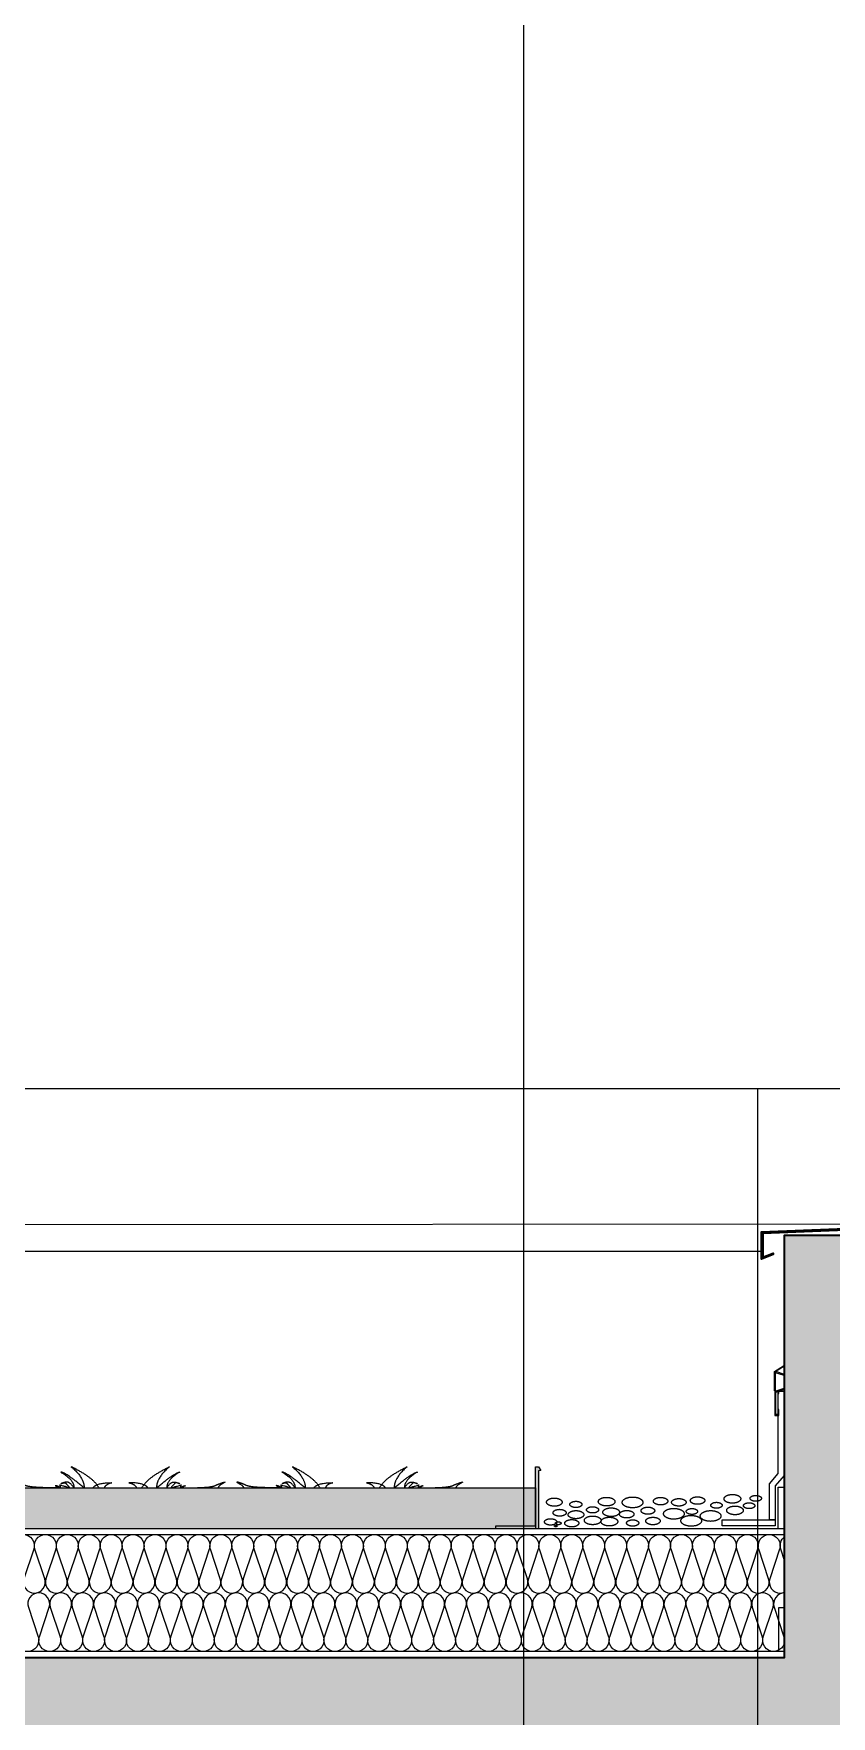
# Model space of a CAD drawing. Header units: metres. Extents: x 1838950 to 1842843, y 5171318 to 5174224.
# Drawn here: x 1841237.666 to 1841239.03, y 5171402.421 to 5171405.298 of the extents above; entities that cross this region are included whole.
import ezdxf

# ---------------------------------------------------------------- set-up
doc = ezdxf.new("R2010")
doc.units = ezdxf.units.M
doc.header["$LTSCALE"] = 0.0254
doc.layers.add('00 CHAZAL CONSTRUCTION', color=1, linetype='Continuous', lineweight=5, true_color=0xff0000)
doc.layers.add('00 CHAZAL Coupe A.5', color=7, linetype='Continuous', lineweight=18)

# ---------------------------------------------------------------- blocks, each defined once
blk = doc.blocks.new('Groupe-1742-1')
at = {"layer": '00 CHAZAL Coupe A.5', "color": 7, "linetype": 'Continuous', "lineweight": 5}
for points in [[(1841238.2574, 5171402.8119), (1841238.2666, 5171402.8296), (1841238.3045, 5171402.8479)], [(1841238.3045, 5171402.8479), (1841238.2825, 5171402.8295), (1841238.2825, 5171402.8119)], [(1841238.2825, 5171402.8119), (1841238.3129, 5171402.8374), (1841238.3223, 5171402.839)], [(1841238.3223, 5171402.839), (1841238.2999, 5171402.8261), (1841238.2999, 5171402.8119)], [(1841238.2678, 5171402.8119), (1841238.262, 5171402.8208), (1841238.235, 5171402.8208)], [(1841238.235, 5171402.8208), (1841238.2472, 5171402.8174), (1841238.248, 5171402.8119)], [(1841238.2999, 5171402.8119), (1841238.3069, 5171402.8219), (1841238.3162, 5171402.8219), (1841238.3222, 5171402.819)], [(1841238.3233, 5171402.8119), (1841238.3276, 5171402.8155), (1841238.332, 5171402.8156)], [(1841238.332, 5171402.8156), (1841238.3276, 5171402.8138), (1841238.3277, 5171402.8119)], [(1841238.3277, 5171402.8119), (1841238.3706, 5171402.8119), (1841238.3821, 5171402.8155)], [(1841238.3821, 5171402.8155), (1841238.3911, 5171402.8198), (1841238.3992, 5171402.8219)], [(1841238.4001, 5171402.8217), (1841238.3879, 5171402.8158), (1841238.3879, 5171402.8119)]]:
    blk.add_open_spline(points, degree=2, dxfattribs=at)
for points in [[(1841238.3222, 5171402.819), (1841238.3158, 5171402.8214), (1841238.313, 5171402.819), (1841238.3069, 5171402.8119)], [(1841238.3069, 5171402.8119), (1841238.3263, 5171402.8173), (1841238.3233, 5171402.8165), (1841238.3233, 5171402.8119)]]:
    blk.add_open_spline(points, degree=2, knots=[0, 0, 0, 0.5, 1, 1, 1], dxfattribs=at)
blk = doc.blocks.new('Groupe-1743-1')
at = {"layer": '00 CHAZAL Coupe A.5', "color": 7, "linetype": 'Continuous', "lineweight": 5}
for points in [[(1841238.1305, 5171402.8119), (1841238.1001, 5171402.8374), (1841238.0907, 5171402.839)], [(1841238.0907, 5171402.839), (1841238.1131, 5171402.8261), (1841238.1131, 5171402.8119)], [(1841238.1556, 5171402.8119), (1841238.1464, 5171402.8296), (1841238.1085, 5171402.848)], [(1841238.1085, 5171402.848), (1841238.1305, 5171402.8295), (1841238.1305, 5171402.8119)], [(1841238.0129, 5171402.8217), (1841238.025, 5171402.8159), (1841238.025, 5171402.812)], [(1841238.0309, 5171402.8155), (1841238.0219, 5171402.8199), (1841238.0137, 5171402.8219)], [(1841238.0852, 5171402.8119), (1841238.0424, 5171402.812), (1841238.0309, 5171402.8155)], [(1841238.0897, 5171402.8119), (1841238.0854, 5171402.8155), (1841238.081, 5171402.8157)], [(1841238.081, 5171402.8157), (1841238.0853, 5171402.8138), (1841238.0852, 5171402.8119)], [(1841238.1452, 5171402.8119), (1841238.151, 5171402.8208), (1841238.1779, 5171402.8208)], [(1841238.1779, 5171402.8208), (1841238.1658, 5171402.8174), (1841238.165, 5171402.8119)]]:
    blk.add_open_spline(points, degree=2, dxfattribs=at)
for points in [[(1841238.1061, 5171402.8119), (1841238.0866, 5171402.8174), (1841238.0897, 5171402.8165), (1841238.0897, 5171402.8119)], [(1841238.1131, 5171402.8119), (1841238.1061, 5171402.8219), (1841238.0967, 5171402.8219), (1841238.0908, 5171402.819)], [(1841238.0908, 5171402.819), (1841238.0971, 5171402.8215), (1841238.1, 5171402.819), (1841238.1061, 5171402.8119)]]:
    blk.add_open_spline(points, degree=2, knots=[0, 0, 0, 0.5, 1, 1, 1], dxfattribs=at)
blk = doc.blocks.new('Groupe-1744-1')
at = {"layer": '00 CHAZAL Coupe A.5', "color": 7, "linetype": 'Continuous', "lineweight": 5}
for points in [[(1841237.8511, 5171402.8119), (1841237.8603, 5171402.8296), (1841237.8982, 5171402.8479)], [(1841237.8982, 5171402.8479), (1841237.8762, 5171402.8295), (1841237.8762, 5171402.8119)], [(1841237.8762, 5171402.8119), (1841237.9066, 5171402.8374), (1841237.916, 5171402.839)], [(1841237.916, 5171402.839), (1841237.8936, 5171402.8261), (1841237.8936, 5171402.8119)], [(1841237.8615, 5171402.8119), (1841237.8557, 5171402.8208), (1841237.8287, 5171402.8208)], [(1841237.8287, 5171402.8208), (1841237.8409, 5171402.8174), (1841237.8417, 5171402.8119)], [(1841237.917, 5171402.8119), (1841237.9213, 5171402.8155), (1841237.9257, 5171402.8156)], [(1841237.9257, 5171402.8156), (1841237.9213, 5171402.8138), (1841237.9214, 5171402.8119)], [(1841237.9214, 5171402.8119), (1841237.9643, 5171402.8119), (1841237.9758, 5171402.8155)], [(1841237.9758, 5171402.8155), (1841237.9848, 5171402.8198), (1841237.9929, 5171402.8219)], [(1841237.9938, 5171402.8217), (1841237.9816, 5171402.8158), (1841237.9816, 5171402.8119)]]:
    blk.add_open_spline(points, degree=2, dxfattribs=at)
for points in [[(1841237.8936, 5171402.8119), (1841237.9006, 5171402.8219), (1841237.9099, 5171402.8219), (1841237.9159, 5171402.819)], [(1841237.9159, 5171402.819), (1841237.9095, 5171402.8214), (1841237.9067, 5171402.819), (1841237.9006, 5171402.8119)], [(1841237.9006, 5171402.8119), (1841237.92, 5171402.8173), (1841237.917, 5171402.8165), (1841237.917, 5171402.8119)]]:
    blk.add_open_spline(points, degree=2, knots=[0, 0, 0, 0.5, 1, 1, 1], dxfattribs=at)
blk = doc.blocks.new('Groupe-1745-1')
at = {"layer": '00 CHAZAL Coupe A.5', "color": 7, "linetype": 'Continuous', "lineweight": 5}
for points in [[(1841237.7525, 5171402.8119), (1841237.7221, 5171402.8374), (1841237.7127, 5171402.8389)], [(1841237.7127, 5171402.8389), (1841237.7351, 5171402.826), (1841237.7351, 5171402.8119)], [(1841237.7777, 5171402.8119), (1841237.7685, 5171402.8295), (1841237.7305, 5171402.8479)], [(1841237.7305, 5171402.8479), (1841237.7525, 5171402.8295), (1841237.7525, 5171402.8119)], [(1841237.635, 5171402.8217), (1841237.6471, 5171402.8158), (1841237.6471, 5171402.8119)], [(1841237.6529, 5171402.8154), (1841237.644, 5171402.8198), (1841237.6358, 5171402.8219)], [(1841237.7073, 5171402.8119), (1841237.6645, 5171402.8119), (1841237.6529, 5171402.8154)], [(1841237.7117, 5171402.8119), (1841237.7074, 5171402.8155), (1841237.703, 5171402.8156)], [(1841237.703, 5171402.8156), (1841237.7074, 5171402.8138), (1841237.7073, 5171402.8119)], [(1841237.7673, 5171402.8119), (1841237.7731, 5171402.8207), (1841237.8, 5171402.8207)], [(1841237.8, 5171402.8207), (1841237.7879, 5171402.8173), (1841237.787, 5171402.8119)]]:
    blk.add_open_spline(points, degree=2, dxfattribs=at)
for points in [[(1841237.7281, 5171402.8119), (1841237.7087, 5171402.8173), (1841237.7117, 5171402.8165), (1841237.7117, 5171402.8119)], [(1841237.7351, 5171402.8119), (1841237.7281, 5171402.8218), (1841237.7188, 5171402.8218), (1841237.7128, 5171402.819)], [(1841237.7128, 5171402.819), (1841237.7192, 5171402.8214), (1841237.722, 5171402.819), (1841237.7281, 5171402.8119)]]:
    blk.add_open_spline(points, degree=2, knots=[0, 0, 0, 0.5, 1, 1, 1], dxfattribs=at)
blk = doc.blocks.new('Groupe-1746-1')
at = {"layer": '00 CHAZAL Coupe A.5', "color": 7, "linetype": 'Continuous', "lineweight": 5}
for points in [[(1841237.4403, 5171402.8119), (1841237.4495, 5171402.8296), (1841237.4874, 5171402.8479)], [(1841237.4874, 5171402.8479), (1841237.4654, 5171402.8295), (1841237.4654, 5171402.8119)], [(1841237.4654, 5171402.8119), (1841237.4958, 5171402.8374), (1841237.5052, 5171402.839)], [(1841237.5052, 5171402.839), (1841237.4828, 5171402.8261), (1841237.4828, 5171402.8119)], [(1841237.4507, 5171402.8119), (1841237.4449, 5171402.8208), (1841237.418, 5171402.8208)], [(1841237.418, 5171402.8208), (1841237.4301, 5171402.8174), (1841237.4309, 5171402.8119)], [(1841237.5062, 5171402.8119), (1841237.5105, 5171402.8155), (1841237.5149, 5171402.8156)], [(1841237.5149, 5171402.8156), (1841237.5106, 5171402.8138), (1841237.5107, 5171402.8119)], [(1841237.5107, 5171402.8119), (1841237.5535, 5171402.8119), (1841237.565, 5171402.8155)], [(1841237.565, 5171402.8155), (1841237.574, 5171402.8198), (1841237.5822, 5171402.8219)], [(1841237.583, 5171402.8217), (1841237.5708, 5171402.8158), (1841237.5708, 5171402.8119)]]:
    blk.add_open_spline(points, degree=2, dxfattribs=at)
for points in [[(1841237.4828, 5171402.8119), (1841237.4898, 5171402.8219), (1841237.4992, 5171402.8219), (1841237.5051, 5171402.819)], [(1841237.5051, 5171402.819), (1841237.4988, 5171402.8214), (1841237.4959, 5171402.819), (1841237.4898, 5171402.8119)], [(1841237.4898, 5171402.8119), (1841237.5092, 5171402.8173), (1841237.5062, 5171402.8165), (1841237.5062, 5171402.8119)]]:
    blk.add_open_spline(points, degree=2, knots=[0, 0, 0, 0.5, 1, 1, 1], dxfattribs=at)
blk = doc.blocks.new('Groupe-1747-1')
at = {"layer": '00 CHAZAL Coupe A.5', "color": 7, "linetype": 'Continuous', "lineweight": 5}
for points in [[(1841237.3134, 5171402.8119), (1841237.283, 5171402.8374), (1841237.2736, 5171402.839)], [(1841237.2736, 5171402.839), (1841237.296, 5171402.8261), (1841237.296, 5171402.8119)], [(1841237.3385, 5171402.8119), (1841237.3293, 5171402.8296), (1841237.2914, 5171402.848)], [(1841237.2914, 5171402.848), (1841237.3134, 5171402.8295), (1841237.3134, 5171402.8119)], [(1841237.1958, 5171402.8217), (1841237.2079, 5171402.8159), (1841237.2079, 5171402.812)], [(1841237.2138, 5171402.8155), (1841237.2048, 5171402.8199), (1841237.1966, 5171402.8219)], [(1841237.2681, 5171402.8119), (1841237.2253, 5171402.812), (1841237.2138, 5171402.8155)], [(1841237.2726, 5171402.8119), (1841237.2683, 5171402.8155), (1841237.2639, 5171402.8157)], [(1841237.2639, 5171402.8157), (1841237.2682, 5171402.8138), (1841237.2681, 5171402.8119)], [(1841237.289, 5171402.8119), (1841237.2695, 5171402.8174), (1841237.2726, 5171402.8165), (1841237.2726, 5171402.8119)], [(1841237.296, 5171402.8119), (1841237.289, 5171402.8219), (1841237.2796, 5171402.8219), (1841237.2737, 5171402.819)], [(1841237.3281, 5171402.8119), (1841237.3339, 5171402.8208), (1841237.3608, 5171402.8208)], [(1841237.3608, 5171402.8208), (1841237.3487, 5171402.8174), (1841237.3479, 5171402.8119)]]:
    blk.add_open_spline(points, degree=2, dxfattribs=at)
blk.add_open_spline([(1841237.2737, 5171402.819), (1841237.28, 5171402.8215), (1841237.2829, 5171402.819), (1841237.289, 5171402.8119)], degree=2, knots=[0, 0, 0, 0.5, 1, 1, 1], dxfattribs=at)
blk = doc.blocks.new('Groupe-1748-1')
at = {"layer": '00 CHAZAL Coupe A.5', "color": 7, "linetype": 'Continuous', "lineweight": 5}
for points in [[(1841237.034, 5171402.8119), (1841237.0432, 5171402.8296), (1841237.0812, 5171402.8479)], [(1841237.0812, 5171402.8479), (1841237.0591, 5171402.8295), (1841237.0591, 5171402.8119)], [(1841237.0591, 5171402.8119), (1841237.0895, 5171402.8374), (1841237.0989, 5171402.839)], [(1841237.0989, 5171402.839), (1841237.0765, 5171402.8261), (1841237.0765, 5171402.8119)], [(1841237.0444, 5171402.8119), (1841237.0386, 5171402.8208), (1841237.0117, 5171402.8208)], [(1841237.0117, 5171402.8208), (1841237.0238, 5171402.8174), (1841237.0246, 5171402.8119)], [(1841237.0835, 5171402.8119), (1841237.103, 5171402.8173), (1841237.0999, 5171402.8165), (1841237.0999, 5171402.8119)], [(1841237.0999, 5171402.8119), (1841237.1042, 5171402.8155), (1841237.1086, 5171402.8156)], [(1841237.1086, 5171402.8156), (1841237.1043, 5171402.8138), (1841237.1044, 5171402.8119)], [(1841237.1044, 5171402.8119), (1841237.1472, 5171402.8119), (1841237.1587, 5171402.8155)], [(1841237.1587, 5171402.8155), (1841237.1677, 5171402.8198), (1841237.1759, 5171402.8219)], [(1841237.1767, 5171402.8217), (1841237.1646, 5171402.8158), (1841237.1646, 5171402.8119)]]:
    blk.add_open_spline(points, degree=2, dxfattribs=at)
for points in [[(1841237.0765, 5171402.8119), (1841237.0835, 5171402.8219), (1841237.0929, 5171402.8219), (1841237.0988, 5171402.819)], [(1841237.0988, 5171402.819), (1841237.0925, 5171402.8214), (1841237.0896, 5171402.819), (1841237.0835, 5171402.8119)]]:
    blk.add_open_spline(points, degree=2, knots=[0, 0, 0, 0.5, 1, 1, 1], dxfattribs=at)
blk = doc.blocks.new('Groupe-1749-1')
at = {"layer": '00 CHAZAL Coupe A.5', "color": 7}
for name in ['Groupe-1748-1', 'Groupe-1747-1', 'Groupe-1746-1', 'Groupe-1745-1', 'Groupe-1744-1', 'Groupe-1743-1', 'Groupe-1742-1']:
    blk.add_blockref(name, (0, 0), dxfattribs=at)
blk = doc.blocks.new('Groupe-1756-1')
at = {"layer": '00 CHAZAL Coupe A.5', "color": 7, "linetype": 'Continuous', "lineweight": 13}
for points in [[(1841238.5592, 5171402.7943), (1841238.5557, 5171402.7947), (1841238.5489, 5171402.7936), (1841238.5441, 5171402.7908), (1841238.5425, 5171402.7872), (1841238.5447, 5171402.7836), (1841238.5499, 5171402.7811), (1841238.5569, 5171402.7803), (1841238.5637, 5171402.7814), (1841238.5686, 5171402.7842), (1841238.5701, 5171402.7878), (1841238.568, 5171402.7913), (1841238.5627, 5171402.7939), (1841238.5592, 5171402.7943)], [(1841238.6592, 5171402.7771), (1841238.6558, 5171402.7779), (1841238.6482, 5171402.7775), (1841238.642, 5171402.7751), (1841238.6389, 5171402.7715), (1841238.6397, 5171402.7676), (1841238.6442, 5171402.7644), (1841238.6512, 5171402.7627), (1841238.6588, 5171402.7632), (1841238.6649, 5171402.7655), (1841238.668, 5171402.7691), (1841238.6672, 5171402.7731), (1841238.6627, 5171402.7763), (1841238.6592, 5171402.7771)], [(1841238.7263, 5171402.7759), (1841238.7248, 5171402.7773), (1841238.7194, 5171402.779), (1841238.7132, 5171402.779), (1841238.7077, 5171402.7774), (1841238.7046, 5171402.7745), (1841238.7046, 5171402.7713), (1841238.7077, 5171402.7685), (1841238.7131, 5171402.7668), (1841238.7193, 5171402.7668), (1841238.7247, 5171402.7684), (1841238.7279, 5171402.7712), (1841238.7279, 5171402.7745), (1841238.7263, 5171402.7759)], [(1841238.7735, 5171402.7932), (1841238.7704, 5171402.7938), (1841238.7639, 5171402.7933), (1841238.7588, 5171402.7911), (1841238.7564, 5171402.7879), (1841238.7575, 5171402.7845), (1841238.7617, 5171402.7818), (1841238.7679, 5171402.7806), (1841238.7745, 5171402.7812), (1841238.7796, 5171402.7834), (1841238.7819, 5171402.7866), (1841238.7808, 5171402.79), (1841238.7766, 5171402.7926), (1841238.7735, 5171402.7932)], [(1841238.8055, 5171402.7962), (1841238.8024, 5171402.7968), (1841238.7959, 5171402.7963), (1841238.7908, 5171402.7941), (1841238.7884, 5171402.7909), (1841238.7895, 5171402.7875), (1841238.7937, 5171402.7848), (1841238.7999, 5171402.7836), (1841238.8065, 5171402.7842), (1841238.8116, 5171402.7864), (1841238.8139, 5171402.7896), (1841238.8128, 5171402.793), (1841238.8086, 5171402.7956), (1841238.8055, 5171402.7962)], [(1841238.8665, 5171402.8), (1841238.863, 5171402.8008), (1841238.8554, 5171402.8004), (1841238.8492, 5171402.798), (1841238.8461, 5171402.7944), (1841238.8469, 5171402.7904), (1841238.8514, 5171402.7872), (1841238.8584, 5171402.7856), (1841238.866, 5171402.786), (1841238.8722, 5171402.7884), (1841238.8753, 5171402.792), (1841238.8745, 5171402.796), (1841238.87, 5171402.7992), (1841238.8665, 5171402.8)], [(1841238.8937, 5171402.7859), (1841238.8914, 5171402.7865), (1841238.8862, 5171402.7864), (1841238.8818, 5171402.7849), (1841238.8795, 5171402.7825), (1841238.8798, 5171402.7798), (1841238.8827, 5171402.7775), (1841238.8873, 5171402.7763), (1841238.8925, 5171402.7765), (1841238.8969, 5171402.7779), (1841238.8992, 5171402.7804), (1841238.8989, 5171402.7831), (1841238.896, 5171402.7853), (1841238.8937, 5171402.7859)], [(1841238.5529, 5171402.759), (1841238.5502, 5171402.7594), (1841238.5447, 5171402.7587), (1841238.5407, 5171402.7567), (1841238.5391, 5171402.7538), (1841238.5405, 5171402.751), (1841238.5444, 5171402.7489), (1841238.5498, 5171402.7481), (1841238.5553, 5171402.7488), (1841238.5594, 5171402.7508), (1841238.5609, 5171402.7537), (1841238.5595, 5171402.7565), (1841238.5556, 5171402.7586), (1841238.5529, 5171402.759)], [(1841238.5725, 5171402.7739), (1841238.5702, 5171402.7749), (1841238.5642, 5171402.7754), (1841238.5586, 5171402.7743), (1841238.5547, 5171402.7719), (1841238.5537, 5171402.7688), (1841238.5557, 5171402.7659), (1841238.5604, 5171402.7639), (1841238.5664, 5171402.7633), (1841238.572, 5171402.7644), (1841238.5759, 5171402.7668), (1841238.5769, 5171402.7699), (1841238.5748, 5171402.7729), (1841238.5725, 5171402.7739)], [(1841238.5673, 5171402.7503), (1841238.5679, 5171402.7509), (1841238.5677, 5171402.7523), (1841238.5663, 5171402.7534), (1841238.564, 5171402.754), (1841238.5614, 5171402.7539), (1841238.5592, 5171402.7532), (1841238.558, 5171402.752), (1841238.5582, 5171402.7506), (1841238.5596, 5171402.7495), (1841238.562, 5171402.7489), (1841238.5646, 5171402.749), (1841238.5667, 5171402.7497), (1841238.5673, 5171402.7503)], [(1841238.5962, 5171402.7729), (1841238.5927, 5171402.7733), (1841238.5859, 5171402.7722), (1841238.5811, 5171402.7694), (1841238.5795, 5171402.7658), (1841238.5817, 5171402.7623), (1841238.5869, 5171402.7598), (1841238.5939, 5171402.759), (1841238.6007, 5171402.7601), (1841238.6056, 5171402.7628), (1841238.6071, 5171402.7664), (1841238.605, 5171402.77), (1841238.5997, 5171402.7725), (1841238.5962, 5171402.7729)], [(1841238.6605, 5171402.7595), (1841238.6578, 5171402.7609), (1841238.6504, 5171402.762), (1841238.6429, 5171402.7609), (1841238.6375, 5171402.7581), (1841238.6355, 5171402.7543), (1841238.6375, 5171402.7504), (1841238.6429, 5171402.7476), (1841238.6504, 5171402.7466), (1841238.6578, 5171402.7476), (1841238.6632, 5171402.7504), (1841238.6652, 5171402.7543), (1841238.6632, 5171402.7581), (1841238.6605, 5171402.7595)], [(1841238.696, 5171402.7564), (1841238.6937, 5171402.7572), (1841238.6881, 5171402.7573), (1841238.6831, 5171402.7561), (1841238.68, 5171402.7536), (1841238.6796, 5171402.7507), (1841238.6821, 5171402.7481), (1841238.6867, 5171402.7465), (1841238.6923, 5171402.7463), (1841238.6973, 5171402.7476), (1841238.7004, 5171402.75), (1841238.7008, 5171402.7529), (1841238.6983, 5171402.7555), (1841238.696, 5171402.7564)], [(1841238.765, 5171402.7765), (1841238.7604, 5171402.7771), (1841238.7513, 5171402.7758), (1841238.7447, 5171402.7723), (1841238.7424, 5171402.7675), (1841238.7449, 5171402.7628), (1841238.7517, 5171402.7593), (1841238.7609, 5171402.7581), (1841238.77, 5171402.7595), (1841238.7766, 5171402.763), (1841238.7789, 5171402.7678), (1841238.7764, 5171402.7725), (1841238.7696, 5171402.7759), (1841238.765, 5171402.7765)], [(1841238.8279, 5171402.7728), (1841238.8233, 5171402.7734), (1841238.8142, 5171402.772), (1841238.8076, 5171402.7685), (1841238.8052, 5171402.7637), (1841238.8078, 5171402.759), (1841238.8146, 5171402.7556), (1841238.8238, 5171402.7544), (1841238.8329, 5171402.7557), (1841238.8395, 5171402.7592), (1841238.8418, 5171402.764), (1841238.8393, 5171402.7687), (1841238.8325, 5171402.7722), (1841238.8279, 5171402.7728)], [(1841238.5579, 5171402.7477), (1841238.5573, 5171402.7476), (1841238.5565, 5171402.7471), (1841238.5563, 5171402.7465), (1841238.5567, 5171402.7459), (1841238.5576, 5171402.7455), (1841238.5588, 5171402.7454), (1841238.5599, 5171402.7456), (1841238.5607, 5171402.746), (1841238.561, 5171402.7467), (1841238.5606, 5171402.7473), (1841238.5597, 5171402.7477), (1841238.5585, 5171402.7478), (1841238.5579, 5171402.7477)]]:
    blk.add_open_spline(points, degree=2, knots=[0, 0, 0, 0.083333, 0.166667, 0.25, 0.333333, 0.416667, 0.5, 0.583333, 0.666667, 0.75, 0.833333, 0.916667, 1, 1, 1], dxfattribs=at)
for points in [[(1841238.5975, 5171402.7885), (1841238.595, 5171402.7891), (1841238.5895, 5171402.7888), (1841238.585, 5171402.7872), (1841238.5827, 5171402.7846), (1841238.5831, 5171402.7817), (1841238.5863, 5171402.7794), (1841238.5913, 5171402.7782), (1841238.5968, 5171402.7784), (1841238.6013, 5171402.7801), (1841238.6037, 5171402.7827), (1841238.6032, 5171402.7855), (1841238.6, 5171402.7879), (1841238.5975, 5171402.7885)], [(1841238.6261, 5171402.7792), (1841238.6236, 5171402.7798), (1841238.6181, 5171402.7796), (1841238.6136, 5171402.7779), (1841238.6112, 5171402.7753), (1841238.6117, 5171402.7725), (1841238.6149, 5171402.7701), (1841238.6199, 5171402.7689), (1841238.6254, 5171402.7692), (1841238.6299, 5171402.7708), (1841238.6322, 5171402.7734), (1841238.6317, 5171402.7763), (1841238.6286, 5171402.7786), (1841238.6261, 5171402.7792)], [(1841238.6516, 5171402.7951), (1841238.6481, 5171402.7959), (1841238.6405, 5171402.7955), (1841238.6343, 5171402.7932), (1841238.6312, 5171402.7896), (1841238.632, 5171402.7856), (1841238.6365, 5171402.7824), (1841238.6435, 5171402.7808), (1841238.6511, 5171402.7812), (1841238.6572, 5171402.7835), (1841238.6603, 5171402.7872), (1841238.6595, 5171402.7911), (1841238.6551, 5171402.7943), (1841238.6516, 5171402.7951)], [(1841238.6944, 5171402.796), (1841238.6898, 5171402.7966), (1841238.6807, 5171402.7952), (1841238.6741, 5171402.7917), (1841238.6717, 5171402.7869), (1841238.6743, 5171402.7822), (1841238.6811, 5171402.7788), (1841238.6903, 5171402.7775), (1841238.6994, 5171402.7789), (1841238.706, 5171402.7824), (1841238.7083, 5171402.7872), (1841238.7058, 5171402.7919), (1841238.699, 5171402.7954), (1841238.6944, 5171402.796)], [(1841238.7423, 5171402.7952), (1841238.7392, 5171402.7958), (1841238.7327, 5171402.7952), (1841238.7276, 5171402.793), (1841238.7253, 5171402.7898), (1841238.7263, 5171402.7864), (1841238.7305, 5171402.7838), (1841238.7367, 5171402.7826), (1841238.7433, 5171402.7831), (1841238.7484, 5171402.7853), (1841238.7507, 5171402.7885), (1841238.7496, 5171402.7919), (1841238.7454, 5171402.7946), (1841238.7423, 5171402.7952)], [(1841238.8378, 5171402.7867), (1841238.8355, 5171402.7873), (1841238.8303, 5171402.7871), (1841238.826, 5171402.7856), (1841238.8237, 5171402.7832), (1841238.824, 5171402.7805), (1841238.8268, 5171402.7782), (1841238.8315, 5171402.777), (1841238.8367, 5171402.7772), (1841238.841, 5171402.7787), (1841238.8433, 5171402.7811), (1841238.843, 5171402.7838), (1841238.8402, 5171402.786), (1841238.8378, 5171402.7867)], [(1841238.8709, 5171402.7802), (1841238.8674, 5171402.781), (1841238.8599, 5171402.7805), (1841238.8537, 5171402.7782), (1841238.8506, 5171402.7746), (1841238.8514, 5171402.7706), (1841238.8559, 5171402.7674), (1841238.8629, 5171402.7658), (1841238.8704, 5171402.7662), (1841238.8766, 5171402.7686), (1841238.8797, 5171402.7722), (1841238.8789, 5171402.7761), (1841238.8744, 5171402.7793), (1841238.8709, 5171402.7802)], [(1841238.905, 5171402.7985), (1841238.9027, 5171402.7991), (1841238.8975, 5171402.7989), (1841238.8931, 5171402.7974), (1841238.8908, 5171402.795), (1841238.8911, 5171402.7923), (1841238.894, 5171402.7901), (1841238.8986, 5171402.7889), (1841238.9038, 5171402.789), (1841238.9082, 5171402.7905), (1841238.9105, 5171402.7929), (1841238.9102, 5171402.7956), (1841238.9073, 5171402.7979), (1841238.905, 5171402.7985)], [(1841238.5962, 5171402.7549), (1841238.5945, 5171402.7563), (1841238.5887, 5171402.7578), (1841238.5823, 5171402.7576), (1841238.5769, 5171402.7558), (1841238.5739, 5171402.7528), (1841238.5742, 5171402.7495), (1841238.5777, 5171402.7467), (1841238.5835, 5171402.7451), (1841238.5899, 5171402.7453), (1841238.5953, 5171402.7471), (1841238.5983, 5171402.7501), (1841238.598, 5171402.7534), (1841238.5962, 5171402.7549)], [(1841238.6277, 5171402.7631), (1841238.6242, 5171402.7639), (1841238.6166, 5171402.7635), (1841238.6104, 5171402.7612), (1841238.6073, 5171402.7575), (1841238.6081, 5171402.7536), (1841238.6126, 5171402.7504), (1841238.6196, 5171402.7488), (1841238.6272, 5171402.7492), (1841238.6334, 5171402.7515), (1841238.6365, 5171402.7552), (1841238.6357, 5171402.7591), (1841238.6312, 5171402.7623), (1841238.6277, 5171402.7631)], [(1841238.6844, 5171402.7729), (1841238.6813, 5171402.7735), (1841238.6748, 5171402.7729), (1841238.6697, 5171402.7707), (1841238.6674, 5171402.7675), (1841238.6684, 5171402.7641), (1841238.6726, 5171402.7615), (1841238.6788, 5171402.7603), (1841238.6854, 5171402.7608), (1841238.6905, 5171402.763), (1841238.6928, 5171402.7662), (1841238.6917, 5171402.7696), (1841238.6875, 5171402.7723), (1841238.6844, 5171402.7729)], [(1841238.7292, 5171402.7613), (1841238.7261, 5171402.7619), (1841238.7196, 5171402.7613), (1841238.7145, 5171402.7591), (1841238.7122, 5171402.7559), (1841238.7133, 5171402.7525), (1841238.7175, 5171402.7499), (1841238.7237, 5171402.7486), (1841238.7302, 5171402.7492), (1841238.7353, 5171402.7514), (1841238.7376, 5171402.7546), (1841238.7365, 5171402.758), (1841238.7323, 5171402.7607), (1841238.7292, 5171402.7613)], [(1841238.7946, 5171402.7645), (1841238.79, 5171402.7651), (1841238.7809, 5171402.7638), (1841238.7743, 5171402.7602), (1841238.772, 5171402.7555), (1841238.7746, 5171402.7507), (1841238.7814, 5171402.7473), (1841238.7905, 5171402.7461), (1841238.7997, 5171402.7474), (1841238.8063, 5171402.751), (1841238.8086, 5171402.7557), (1841238.806, 5171402.7605), (1841238.7992, 5171402.7639), (1841238.7946, 5171402.7645)], [(1841238.7958, 5171402.7761), (1841238.7935, 5171402.7767), (1841238.7883, 5171402.7765), (1841238.784, 5171402.775), (1841238.7817, 5171402.7726), (1841238.782, 5171402.7699), (1841238.7848, 5171402.7677), (1841238.7895, 5171402.7665), (1841238.7947, 5171402.7666), (1841238.799, 5171402.7681), (1841238.8013, 5171402.7705), (1841238.801, 5171402.7732), (1841238.7982, 5171402.7755), (1841238.7958, 5171402.7761)]]:
    blk.add_open_spline(points, degree=2, dxfattribs=at)
blk = doc.blocks.new('Groupe-1820-1')
at = {"layer": '00 CHAZAL Coupe A.5', "color": 7, "linetype": 'Continuous', "lineweight": 13, "flags": 128}
for points in [[(1841237.6486, 5171402.732, -0.511611), (1841237.6664, 5171402.7073), (1841237.6496, 5171402.6566, 0.511611), (1841237.6674, 5171402.632, 0.511611), (1841237.6852, 5171402.6566), (1841237.6684, 5171402.7073, -0.511611), (1841237.6861, 5171402.732, -0.511611), (1841237.7039, 5171402.7073), (1841237.6871, 5171402.6566, 0.511611), (1841237.7049, 5171402.632, 0.511611), (1841237.7227, 5171402.6566), (1841237.7059, 5171402.7073, -0.511611), (1841237.7236, 5171402.732, -0.511611), (1841237.7414, 5171402.7073), (1841237.7246, 5171402.6566, 0.511611), (1841237.7424, 5171402.632, 0.511611), (1841237.7602, 5171402.6566), (1841237.7434, 5171402.7073, -0.511611), (1841237.7611, 5171402.732, -0.511611), (1841237.7789, 5171402.7073), (1841237.7621, 5171402.6566, 0.511611), (1841237.7799, 5171402.632, 0.511611), (1841237.7977, 5171402.6566), (1841237.7809, 5171402.7073, -0.511611), (1841237.7986, 5171402.732, -0.511611), (1841237.8164, 5171402.7073), (1841237.7996, 5171402.6566, 0.511611), (1841237.8174, 5171402.632, 0.511611), (1841237.8352, 5171402.6566), (1841237.8184, 5171402.7073, -0.511611), (1841237.8361, 5171402.732, -0.511611), (1841237.8539, 5171402.7073), (1841237.8371, 5171402.6566, 0.511611), (1841237.8549, 5171402.632, 0.511611), (1841237.8727, 5171402.6566), (1841237.8559, 5171402.7073, -0.511611), (1841237.8736, 5171402.732, -0.511611), (1841237.8914, 5171402.7073), (1841237.8746, 5171402.6566, 0.511611), (1841237.8924, 5171402.632, 0.511611), (1841237.9102, 5171402.6566), (1841237.8934, 5171402.7073, -0.511611), (1841237.9111, 5171402.732, -0.511611), (1841237.9289, 5171402.7073), (1841237.9121, 5171402.6566, 0.511611), (1841237.9299, 5171402.632, 0.511611), (1841237.9477, 5171402.6566), (1841237.9309, 5171402.7073, -0.511611), (1841237.9486, 5171402.732, -0.511611), (1841237.9664, 5171402.7073), (1841237.9496, 5171402.6566, 0.511611), (1841237.9674, 5171402.632, 0.511611), (1841237.9852, 5171402.6566), (1841237.9684, 5171402.7073, -0.511611), (1841237.9861, 5171402.732, -0.511611), (1841238.0039, 5171402.7073), (1841237.9871, 5171402.6566, 0.511611), (1841238.0049, 5171402.632, 0.511611), (1841238.0227, 5171402.6566), (1841238.0059, 5171402.7073, -0.511611), (1841238.0236, 5171402.732, -0.511611), (1841238.0414, 5171402.7073), (1841238.0246, 5171402.6566, 0.511611), (1841238.0424, 5171402.632, 0.511611), (1841238.0602, 5171402.6566), (1841238.0434, 5171402.7073, -0.511611), (1841238.0611, 5171402.732)], [(1841238.0611, 5171402.732, -0.511611), (1841238.0789, 5171402.7073), (1841238.0621, 5171402.6566, 0.511611), (1841238.0799, 5171402.632, 0.511611), (1841238.0977, 5171402.6566), (1841238.0809, 5171402.7073, -0.511611), (1841238.0986, 5171402.732, -0.511611), (1841238.1164, 5171402.7073), (1841238.0996, 5171402.6566, 0.511611), (1841238.1174, 5171402.632, 0.511611), (1841238.1352, 5171402.6566), (1841238.1184, 5171402.7073, -0.511611), (1841238.1361, 5171402.732, -0.511611), (1841238.1539, 5171402.7073), (1841238.1371, 5171402.6566, 0.511611), (1841238.1549, 5171402.632, 0.511611), (1841238.1727, 5171402.6566), (1841238.1559, 5171402.7073, -0.511611), (1841238.1736, 5171402.732, -0.511611), (1841238.1914, 5171402.7073), (1841238.1746, 5171402.6566, 0.511611), (1841238.1924, 5171402.632, 0.511611), (1841238.2102, 5171402.6566), (1841238.1934, 5171402.7073, -0.511611), (1841238.2111, 5171402.732, -0.511611), (1841238.2289, 5171402.7073), (1841238.2121, 5171402.6566, 0.511611), (1841238.2299, 5171402.632, 0.511611), (1841238.2477, 5171402.6566), (1841238.2309, 5171402.7073, -0.511611), (1841238.2486, 5171402.732, -0.511611), (1841238.2664, 5171402.7073), (1841238.2496, 5171402.6566, 0.511611), (1841238.2674, 5171402.632, 0.511611), (1841238.2852, 5171402.6566), (1841238.2684, 5171402.7073, -0.511611), (1841238.2861, 5171402.732, -0.511611), (1841238.3039, 5171402.7073), (1841238.2871, 5171402.6566, 0.511611), (1841238.3049, 5171402.632, 0.511611), (1841238.3227, 5171402.6566), (1841238.3059, 5171402.7073, -0.511611), (1841238.3236, 5171402.732, -0.511611), (1841238.3414, 5171402.7073), (1841238.3246, 5171402.6566, 0.511611), (1841238.3424, 5171402.632, 0.511611), (1841238.3602, 5171402.6566), (1841238.3434, 5171402.7073, -0.511611), (1841238.3611, 5171402.732, -0.511611), (1841238.3789, 5171402.7073), (1841238.3621, 5171402.6566, 0.511611), (1841238.3799, 5171402.632, 0.511611), (1841238.3977, 5171402.6566), (1841238.3809, 5171402.7073, -0.511611), (1841238.3986, 5171402.732, -0.511611), (1841238.4164, 5171402.7073), (1841238.3996, 5171402.6566, 0.511611), (1841238.4174, 5171402.632, 0.511611), (1841238.4352, 5171402.6566), (1841238.4184, 5171402.7073, -0.511611), (1841238.4361, 5171402.732, -0.511611), (1841238.4539, 5171402.7073), (1841238.4371, 5171402.6566, 0.511611), (1841238.4549, 5171402.632, 0.511611), (1841238.4727, 5171402.6566), (1841238.4559, 5171402.7073, -0.511611), (1841238.4736, 5171402.732, -0.511611), (1841238.4914, 5171402.7073), (1841238.4746, 5171402.6566, 0.511611), (1841238.4924, 5171402.632, 0.511611), (1841238.5102, 5171402.6566), (1841238.4934, 5171402.7073, -0.511611), (1841238.5111, 5171402.732)], [(1841238.5111, 5171402.732, -0.511611), (1841238.5289, 5171402.7073), (1841238.5121, 5171402.6566, 0.511611), (1841238.5299, 5171402.632, 0.511611), (1841238.5477, 5171402.6566), (1841238.5309, 5171402.7073, -0.511611), (1841238.5486, 5171402.732, -0.511611), (1841238.5664, 5171402.7073), (1841238.5496, 5171402.6566, 0.511611), (1841238.5674, 5171402.632, 0.511611), (1841238.5852, 5171402.6566), (1841238.5684, 5171402.7073, -0.511611), (1841238.5861, 5171402.732, -0.511611), (1841238.6039, 5171402.7073), (1841238.5871, 5171402.6566, 0.511611), (1841238.6049, 5171402.632, 0.511611), (1841238.6227, 5171402.6566), (1841238.6059, 5171402.7073, -0.511611), (1841238.6236, 5171402.732, -0.511611), (1841238.6414, 5171402.7073), (1841238.6246, 5171402.6566, 0.511611), (1841238.6424, 5171402.632, 0.511611), (1841238.6602, 5171402.6566), (1841238.6434, 5171402.7073, -0.511611), (1841238.6611, 5171402.732, -0.511611), (1841238.6789, 5171402.7073), (1841238.6621, 5171402.6566, 0.511611), (1841238.6799, 5171402.632, 0.511611), (1841238.6977, 5171402.6566), (1841238.6809, 5171402.7073, -0.511611), (1841238.6986, 5171402.732, -0.511611), (1841238.7164, 5171402.7073), (1841238.6996, 5171402.6566, 0.511611), (1841238.7174, 5171402.632, 0.511611), (1841238.7352, 5171402.6566), (1841238.7184, 5171402.7073, -0.511611), (1841238.7361, 5171402.732, -0.511611), (1841238.7539, 5171402.7073), (1841238.7371, 5171402.6566, 0.511611), (1841238.7549, 5171402.632, 0.511611), (1841238.7727, 5171402.6566), (1841238.7559, 5171402.7073, -0.511611), (1841238.7736, 5171402.732, -0.511611), (1841238.7914, 5171402.7073), (1841238.7746, 5171402.6566, 0.511611), (1841238.7924, 5171402.632, 0.511611), (1841238.8102, 5171402.6566), (1841238.7934, 5171402.7073, -0.511611), (1841238.8111, 5171402.732, -0.511611), (1841238.8289, 5171402.7073), (1841238.8121, 5171402.6566, 0.511611), (1841238.8299, 5171402.632, 0.511611), (1841238.8477, 5171402.6566), (1841238.8309, 5171402.7073, -0.511611), (1841238.8486, 5171402.732, -0.511611), (1841238.8664, 5171402.7073), (1841238.8496, 5171402.6566, 0.511611), (1841238.8674, 5171402.632, 0.511611), (1841238.8852, 5171402.6566), (1841238.8684, 5171402.7073, -0.511611), (1841238.8861, 5171402.732, -0.511611), (1841238.9039, 5171402.7073), (1841238.8871, 5171402.6566, 0.511611), (1841238.9049, 5171402.632, 0.511611), (1841238.9227, 5171402.6566), (1841238.9059, 5171402.7073, -0.511611), (1841238.9236, 5171402.732, -0.511611), (1841238.9414, 5171402.7073), (1841238.9246, 5171402.6566, 0.511611), (1841238.9424, 5171402.632, 0.103244), (1841238.9499, 5171402.6335)], [(1841238.9499, 5171402.6876), (1841238.9434, 5171402.7073, -0.322554), (1841238.9499, 5171402.7282)]]:
    blk.add_lwpolyline(points, format="xyb", dxfattribs=at)
blk = doc.blocks.new('Groupe-1821-1')
at = {"layer": '00 CHAZAL Coupe A.5', "color": 7, "linetype": 'Continuous', "lineweight": 13, "flags": 128}
for points in [[(1841238.0593, 5171402.5824), (1841238.0677, 5171402.6078, 0.511611), (1841238.0499, 5171402.6324, 0.511611), (1841238.0321, 5171402.6078), (1841238.0489, 5171402.5571, -0.511611), (1841238.0311, 5171402.5324, -0.511611), (1841238.0134, 5171402.5571), (1841238.0302, 5171402.6078, 0.511611), (1841238.0124, 5171402.6324, 0.511611), (1841237.9946, 5171402.6078), (1841238.0114, 5171402.5571, -0.511611), (1841237.9936, 5171402.5324, -0.511611), (1841237.9759, 5171402.5571), (1841237.9927, 5171402.6078, 0.511611), (1841237.9749, 5171402.6324, 0.511611), (1841237.9571, 5171402.6078), (1841237.9739, 5171402.5571, -0.511611), (1841237.9561, 5171402.5324, -0.511611), (1841237.9384, 5171402.5571), (1841237.9552, 5171402.6078, 0.511611), (1841237.9374, 5171402.6324, 0.511611), (1841237.9196, 5171402.6078), (1841237.9364, 5171402.5571, -0.511611), (1841237.9186, 5171402.5324, -0.511611), (1841237.9009, 5171402.5571), (1841237.9177, 5171402.6078, 0.511611), (1841237.8999, 5171402.6324, 0.511611), (1841237.8821, 5171402.6078), (1841237.8989, 5171402.5571, -0.511611), (1841237.8811, 5171402.5324, -0.511611), (1841237.8634, 5171402.5571), (1841237.8802, 5171402.6078, 0.511611), (1841237.8624, 5171402.6324, 0.511611), (1841237.8446, 5171402.6078), (1841237.8614, 5171402.5571, -0.511611), (1841237.8436, 5171402.5324, -0.511611), (1841237.8259, 5171402.5571), (1841237.8427, 5171402.6078, 0.511611), (1841237.8249, 5171402.6324, 0.511611), (1841237.8071, 5171402.6078), (1841237.8239, 5171402.5571, -0.511611), (1841237.8061, 5171402.5324, -0.511611), (1841237.7884, 5171402.5571), (1841237.8052, 5171402.6078, 0.511611), (1841237.7874, 5171402.6324, 0.511611), (1841237.7696, 5171402.6078), (1841237.7864, 5171402.5571, -0.511611), (1841237.7686, 5171402.5324, -0.511611), (1841237.7509, 5171402.5571), (1841237.7677, 5171402.6078, 0.511611), (1841237.7499, 5171402.6324, 0.511611), (1841237.7321, 5171402.6078), (1841237.7489, 5171402.5571, -0.511611), (1841237.7311, 5171402.5324, -0.511611), (1841237.7134, 5171402.5571), (1841237.7302, 5171402.6078, 0.511611), (1841237.7124, 5171402.6324, 0.511611), (1841237.6946, 5171402.6078), (1841237.7114, 5171402.5571, -0.511611), (1841237.6936, 5171402.5324, -0.511611), (1841237.6759, 5171402.5571), (1841237.6927, 5171402.6078, 0.511611), (1841237.6749, 5171402.6324, 0.511611), (1841237.6571, 5171402.6078), (1841237.6739, 5171402.5571, -0.511611), (1841237.6561, 5171402.5324, -0.511611)], [(1841238.5093, 5171402.5824), (1841238.5177, 5171402.6078, 0.511611), (1841238.4999, 5171402.6324, 0.511611), (1841238.4821, 5171402.6078), (1841238.4989, 5171402.5571, -0.511611), (1841238.4811, 5171402.5324, -0.511611), (1841238.4634, 5171402.5571), (1841238.4802, 5171402.6078, 0.511611), (1841238.4624, 5171402.6324, 0.511611), (1841238.4446, 5171402.6078), (1841238.4614, 5171402.5571, -0.511611), (1841238.4436, 5171402.5324, -0.511611), (1841238.4259, 5171402.5571), (1841238.4427, 5171402.6078, 0.511611), (1841238.4249, 5171402.6324, 0.511611), (1841238.4071, 5171402.6078), (1841238.4239, 5171402.5571, -0.511611), (1841238.4061, 5171402.5324, -0.511611), (1841238.3884, 5171402.5571), (1841238.4052, 5171402.6078, 0.511611), (1841238.3874, 5171402.6324, 0.511611), (1841238.3696, 5171402.6078), (1841238.3864, 5171402.5571, -0.511611), (1841238.3686, 5171402.5324, -0.511611), (1841238.3509, 5171402.5571), (1841238.3677, 5171402.6078, 0.511611), (1841238.3499, 5171402.6324, 0.511611), (1841238.3321, 5171402.6078), (1841238.3489, 5171402.5571, -0.511611), (1841238.3311, 5171402.5324, -0.511611), (1841238.3134, 5171402.5571), (1841238.3302, 5171402.6078, 0.511611), (1841238.3124, 5171402.6324, 0.511611), (1841238.2946, 5171402.6078), (1841238.3114, 5171402.5571, -0.511611), (1841238.2936, 5171402.5324, -0.511611), (1841238.2759, 5171402.5571), (1841238.2927, 5171402.6078, 0.511611), (1841238.2749, 5171402.6324, 0.511611), (1841238.2571, 5171402.6078), (1841238.2739, 5171402.5571, -0.511611), (1841238.2561, 5171402.5324, -0.511611), (1841238.2384, 5171402.5571), (1841238.2552, 5171402.6078, 0.511611), (1841238.2374, 5171402.6324, 0.511611), (1841238.2196, 5171402.6078), (1841238.2364, 5171402.5571, -0.511611), (1841238.2186, 5171402.5324, -0.511611), (1841238.2009, 5171402.5571), (1841238.2177, 5171402.6078, 0.511611), (1841238.1999, 5171402.6324, 0.511611), (1841238.1821, 5171402.6078), (1841238.1989, 5171402.5571, -0.511611), (1841238.1811, 5171402.5324, -0.511611), (1841238.1634, 5171402.5571), (1841238.1802, 5171402.6078, 0.511611), (1841238.1624, 5171402.6324, 0.511611), (1841238.1446, 5171402.6078), (1841238.1614, 5171402.5571, -0.511611), (1841238.1436, 5171402.5324, -0.511611), (1841238.1259, 5171402.5571), (1841238.1427, 5171402.6078, 0.511611), (1841238.1249, 5171402.6324, 0.511611), (1841238.1071, 5171402.6078), (1841238.1239, 5171402.5571, -0.511611), (1841238.1061, 5171402.5324, -0.511611), (1841238.0884, 5171402.5571), (1841238.1052, 5171402.6078, 0.511611), (1841238.0874, 5171402.6324, 0.511611), (1841238.0696, 5171402.6078), (1841238.0864, 5171402.5571, -0.511611), (1841238.0686, 5171402.5324, -0.511611), (1841238.0509, 5171402.5571), (1841238.0593, 5171402.5824)], [(1841238.9499, 5171402.5512, -0.414214), (1841238.9311, 5171402.5324, -0.511611), (1841238.9134, 5171402.5571), (1841238.9302, 5171402.6078, 0.511611), (1841238.9124, 5171402.6324, 0.511611), (1841238.8946, 5171402.6078), (1841238.9114, 5171402.5571, -0.511611), (1841238.8936, 5171402.5324, -0.511611), (1841238.8759, 5171402.5571), (1841238.8927, 5171402.6078, 0.511611), (1841238.8749, 5171402.6324, 0.511611), (1841238.8571, 5171402.6078), (1841238.8739, 5171402.5571, -0.511611), (1841238.8561, 5171402.5324, -0.511611), (1841238.8384, 5171402.5571), (1841238.8552, 5171402.6078, 0.511611), (1841238.8374, 5171402.6324, 0.511611), (1841238.8196, 5171402.6078), (1841238.8364, 5171402.5571, -0.511611), (1841238.8186, 5171402.5324, -0.511611), (1841238.8009, 5171402.5571), (1841238.8177, 5171402.6078, 0.511611), (1841238.7999, 5171402.6324, 0.511611), (1841238.7821, 5171402.6078), (1841238.7989, 5171402.5571, -0.511611), (1841238.7811, 5171402.5324, -0.511611), (1841238.7634, 5171402.5571), (1841238.7802, 5171402.6078, 0.511611), (1841238.7624, 5171402.6324, 0.511611), (1841238.7446, 5171402.6078), (1841238.7614, 5171402.5571, -0.511611), (1841238.7436, 5171402.5324, -0.511611), (1841238.7259, 5171402.5571), (1841238.7427, 5171402.6078, 0.511611), (1841238.7249, 5171402.6324, 0.511611), (1841238.7071, 5171402.6078), (1841238.7239, 5171402.5571, -0.511611), (1841238.7061, 5171402.5324, -0.511611), (1841238.6884, 5171402.5571), (1841238.7052, 5171402.6078, 0.511611), (1841238.6874, 5171402.6324, 0.511611), (1841238.6696, 5171402.6078), (1841238.6864, 5171402.5571, -0.511611), (1841238.6686, 5171402.5324, -0.511611), (1841238.6509, 5171402.5571), (1841238.6677, 5171402.6078, 0.511611), (1841238.6499, 5171402.6324, 0.511611), (1841238.6321, 5171402.6078), (1841238.6489, 5171402.5571, -0.511611), (1841238.6311, 5171402.5324, -0.511611), (1841238.6134, 5171402.5571), (1841238.6302, 5171402.6078, 0.511611), (1841238.6124, 5171402.6324, 0.511611), (1841238.5946, 5171402.6078), (1841238.6114, 5171402.5571, -0.511611), (1841238.5936, 5171402.5324, -0.511611), (1841238.5759, 5171402.5571), (1841238.5927, 5171402.6078, 0.511611), (1841238.5749, 5171402.6324, 0.511611), (1841238.5571, 5171402.6078), (1841238.5739, 5171402.5571, -0.511611), (1841238.5561, 5171402.5324, -0.511611), (1841238.5384, 5171402.5571), (1841238.5552, 5171402.6078, 0.511611), (1841238.5374, 5171402.6324, 0.511611), (1841238.5196, 5171402.6078), (1841238.5364, 5171402.5571, -0.511611), (1841238.5186, 5171402.5324, -0.511611), (1841238.5009, 5171402.5571), (1841238.5093, 5171402.5824)], [(1841238.9499, 5171402.6324, 0.511611), (1841238.9321, 5171402.6078), (1841238.9489, 5171402.5571, -0.080366), (1841238.9499, 5171402.5512)]]:
    blk.add_lwpolyline(points, format="xyb", dxfattribs=at)
blk = doc.blocks.new('Groupe-1988-1')
at = {"layer": '00 CHAZAL CONSTRUCTION'}
for p, q in [((1841238.5043, 5171397.5149), (1841238.5043, 5171412.5049)), ((1841238.9043, 5171402.0697), (1841238.9043, 5171403.4946))]:
    blk.add_line(p, q, dxfattribs=at)
at = {"layer": '00 CHAZAL CONSTRUCTION', "flags": 128}
blk.add_lwpolyline([(1841195.2966, 5171405.7946), (1841195.2966, 5171403.4946), (1841256.882, 5171403.4946), (1841256.882, 5171406.0726)], dxfattribs=at)
blk = doc.blocks.new('Groupe-1989-1')
at = {"layer": '00 CHAZAL CONSTRUCTION', "color": 7}
blk.add_blockref('Groupe-1988-1', (0, 0), dxfattribs=at)

msp = doc.modelspace()

# ---------------------------------------------------------------- hatches: boundary and pattern name
at = {"layer": '00 CHAZAL Coupe A.5', "linetype": 'Continuous', "lineweight": 0, "true_color": 0xaaaaaa}
h = msp.add_hatch(color=253, dxfattribs=at)
h.paths.add_polyline_path([(1841239.1099, 5171403.2439), (1841238.9499, 5171403.2439), (1841238.9499, 5171402.522), (1841224.6549, 5171402.522), (1841224.6549, 5171402.8722), (1841224.4749, 5171402.8722), (1841224.4749, 5171402.3262), (1841224.4753, 5171402.3262), (1841224.4753, 5171402.2722), (1841231.9236, 5171402.2722), (1841231.9236, 5171399.7325), (1841224.6553, 5171399.7325), (1841224.6553, 5171399.7322), (1841224.4753, 5171399.7322), (1841224.4753, 5171399.4822), (1841236.9879, 5171399.4822), (1841236.9879, 5171399.1129), (1841237.088, 5171399.1129), (1841237.088, 5171399.4822), (1841238.9303, 5171399.4822), (1841238.9303, 5171396.9425), (1841224.4753, 5171396.9425), (1841224.4753, 5171396.6924), (1841246.3779, 5171396.6924), (1841246.3779, 5171394.1015), (1841224.4753, 5171394.1015), (1841224.4753, 5171394.1014), (1841224.475, 5171394.1014), (1841224.475, 5171393.8514), (1841246.3779, 5171393.8514), (1841246.3779, 5171391.2612), (1841224.4753, 5171391.2612), (1841224.4753, 5171390.5112), (1841224.6553, 5171390.5657), (1841224.6553, 5171391.0317), (1841224.655, 5171391.0317), (1841224.655, 5171391.0617), (1841241.8826, 5171391.0617), (1841241.8826, 5171387.4772), (1841242.0826, 5171387.5343), (1841242.0826, 5171388.1704), (1841244.3829, 5171388.1704), (1841244.3829, 5171387.5928), (1841244.5758, 5171387.6477), (1841244.5758, 5171388.221), (1841251.1924, 5171388.221), (1841251.1924, 5171387.7397), (1841251.3529, 5171387.7877), (1841251.3529, 5171393.7041), (1841251.3532, 5171393.7041), (1841251.3532, 5171393.7364), (1841251.3524, 5171393.7364), (1841251.3524, 5171395.1234), (1841251.233, 5171395.1344), (1841251.233, 5171395.1634), (1841251.232, 5171395.1634), (1841251.232, 5171395.1656), (1841251.1924, 5171395.1656), (1841251.1924, 5171394.1015), (1841246.5578, 5171394.1015), (1841246.5578, 5171396.7225), (1841251.1924, 5171396.7225), (1841251.1924, 5171396.4894), (1841251.3524, 5171396.4894), (1841251.3524, 5171396.5307), (1841251.3529, 5171396.5307), (1841251.3529, 5171396.5567), (1841251.3524, 5171396.5567), (1841251.3524, 5171396.7225), (1841252.3408, 5171396.7225), (1841252.3408, 5171396.9289), (1841251.7205, 5171396.938), (1841251.7205, 5171396.9378), (1841251.3624, 5171396.9425), (1841251.3524, 5171396.9425), (1841251.3524, 5171397.0702), (1841251.3529, 5171397.0702), (1841251.3529, 5171397.2461), (1841251.3524, 5171397.2461), (1841251.3524, 5171397.2682), (1841251.3525, 5171397.2682), (1841251.3525, 5171397.4122), (1841251.3523, 5171397.4122), (1841251.3523, 5171397.4392), (1841251.1924, 5171397.4392), (1841251.1924, 5171396.9425), (1841245.1091, 5171396.9425), (1841245.0859, 5171396.9707), (1841245.0026, 5171397.1727), (1841244.92, 5171397.1734), (1841244.92, 5171397.1734), (1841244.9193, 5171397.1734), (1841244.9193, 5171396.9443), (1841244.9196, 5171396.9425), (1841239.1105, 5171396.9425), (1841239.1105, 5171399.2922), (1841239.1099, 5171399.2922), (1841239.1099, 5171399.5122), (1841244.863, 5171399.5122), (1841244.863, 5171399.5125), (1841244.9574, 5171399.5125), (1841244.9574, 5171399.4392), (1841245.1173, 5171399.4392), (1841245.1173, 5171399.4452), (1841245.1176, 5171399.4452), (1841245.1176, 5171399.5125), (1841246.106, 5171399.5125), (1841246.106, 5171399.7247), (1841245.4555, 5171399.7356), (1841245.455, 5171399.7343), (1841245.1176, 5171399.7399), (1841245.1176, 5171400.2325), (1841244.8176, 5171400.2325), (1841244.8176, 5171399.7325), (1841239.1099, 5171399.7325)])
h.paths.add_polyline_path([(1841244.3829, 5171391.0412), (1841244.3829, 5171388.4209), (1841242.0826, 5171388.4209), (1841242.0826, 5171391.0412)])
h.paths.add_polyline_path([(1841246.3779, 5171391.0412), (1841246.3779, 5171388.421), (1841244.5758, 5171388.421), (1841244.5758, 5171391.0412)])
h.paths.add_polyline_path([(1841251.1924, 5171391.0412), (1841251.1924, 5171390.9013), (1841251.1926, 5171390.9013), (1841251.1926, 5171390.8638), (1841251.1926, 5171390.8638), (1841251.1926, 5171388.421), (1841246.5578, 5171388.421), (1841246.5578, 5171391.0412)])
h.paths.add_polyline_path([(1841251.1924, 5171393.8815), (1841251.1924, 5171391.2612), (1841246.5579, 5171391.2612), (1841246.5579, 5171393.8815)])
h.paths.add_polyline_path([(1841244.92, 5171397.1734), (1841244.92, 5171397.1725), (1841244.9193, 5171397.1734)])
h.paths.add_polyline_path([(1841238.9303, 5171402.302), (1841238.9303, 5171399.7325), (1841238.5979, 5171399.7325), (1841232.1036, 5171399.7325), (1841232.1036, 5171402.3015), (1841238.8522, 5171402.302)])
msp.add_hatch(color=253, dxfattribs=at).paths.add_polyline_path([(1841238.4561, 5171402.742), (1841238.4561, 5171402.747), (1841238.5241, 5171402.747), (1841238.5241, 5171402.8345), (1841238.5241, 5171402.8478), (1841238.5291, 5171402.8478), (1841238.5335, 5171402.8417), (1841238.5291, 5171402.8412), (1841238.5291, 5171402.742)])
at = {"layer": '00 CHAZAL Coupe A.5', "linetype": 'Continuous', "lineweight": 18, "true_color": 0x848484}
h = msp.add_hatch(dxfattribs=at)
h.set_pattern_fill('SABLE-3', color=252, style=0, pattern_type=2)
h.set_pattern_definition([(-57.3808, (8059.762092, -2728.206966), (-0.02526815417659, -0.01617159189777), [4e-05, -0.07996]), (-45, (8059.753686, -2728.20373), (-0.01828799996931, -0.01828799996931), [0.00025863137585, -0.02560450620943]), (-45, (8059.754879, -2728.211308), (-0.01828799996931, -0.01828799996931), [0.00025863137585, -0.02560450620943]), (-45, (8059.759217, -2728.192517), (-0.01828799996931, -0.01828799996931), [0.00025863137585, -0.02560450620943]), (-45, (8059.751149, -2728.198067), (-0.01828799996931, -0.01828799996931), [0.00025863137585, -0.02560450620943]), (-45, (8059.746815, -2728.202255), (-0.01828799996931, -0.01828799996931), [0.00025863137585, -0.02560450620943]), (-45, (8059.750109, -2728.208527), (-0.01828799996931, -0.01828799996931), [0.00025863137585, -0.02560450620943]), (-45, (8059.770952, -2728.20309), (-0.01828799996931, -0.01828799996931), [0.00025863137585, -0.02560450620943]), (-45, (8059.75699, -2728.21437), (-0.01828799996931, -0.01828799996931), [0.00064657843963, -0.02521655914565]), (-45, (8059.76382, -2728.202206), (-0.01828799996931, -0.01828799996931), [0.00025863137585, -0.02560450620943]), (-45, (8059.751338, -2728.193063), (-0.01828799996931, -0.01828799996931), [0.00025863137585, -0.02560450620943]), (-45, (8059.76461, -2728.197396), (-0.01828799996931, -0.01828799996931), [0.00064657843963, -0.02521655914565]), (-45, (8059.74175, -2728.205307), (-0.01828799996931, -0.01828799996931), [0.00025863137585, -0.02560450620943]), (-45, (8059.757221, -2728.20116), (-0.01828799996931, -0.01828799996931), [0.00064657843963, -0.02521655914565]), (-45, (8059.74378, -2728.196533), (-0.01828799996931, -0.01828799996931), [0.00064657843963, -0.02521655914565])])
h.paths.add_polyline_path([(1841235.9728, 5171402.812), (1841238.5241, 5171402.812), (1841238.5241, 5171402.742), (1841235.9728, 5171402.742)])

# ---------------------------------------------------------------- linework, layer by layer
at = {"layer": '00 CHAZAL Coupe A.5', "color": 7, "linetype": 'Continuous', "lineweight": 13}
for p, q in [((1841239.241, 5171403.2625), (1841233.9536, 5171403.2591)), ((1841238.9106, 5171403.2158), (1841233.9536, 5171403.2158))]:
    msp.add_line(p, q, dxfattribs=at)
at = {"layer": '00 CHAZAL Coupe A.5', "color": 7, "linetype": 'Continuous', "lineweight": 35, "flags": 128}
msp.add_lwpolyline([(1841246.3779, 5171396.6924), (1841224.4753, 5171396.6924), (1841224.4753, 5171396.9425), (1841238.9303, 5171396.9425), (1841238.9303, 5171399.4822), (1841237.088, 5171399.4822), (1841237.088, 5171399.1129), (1841236.9879, 5171399.1129), (1841236.9879, 5171399.4822), (1841224.4753, 5171399.4822), (1841224.4753, 5171399.7322), (1841224.6553, 5171399.7322), (1841224.6553, 5171399.7325), (1841231.9236, 5171399.7325), (1841231.9236, 5171402.2722), (1841224.4753, 5171402.2722), (1841224.4753, 5171402.3262), (1841224.4749, 5171402.3262), (1841224.4749, 5171402.8722), (1841224.6549, 5171402.8722), (1841224.6549, 5171402.522), (1841238.9499, 5171402.522), (1841238.9499, 5171403.2439), (1841239.1099, 5171403.2439)], dxfattribs=at)
msp.add_lwpolyline([(1841239.2201, 5171403.2243), (1841239.2209, 5171403.2267), (1841239.2386, 5171403.2199), (1841239.2386, 5171403.2597), (1841238.913, 5171403.247), (1841238.913, 5171403.2062), (1841238.9307, 5171403.213), (1841238.9307, 5171403.2106), (1841238.9106, 5171403.2026), (1841238.9106, 5171403.2493), (1841239.241, 5171403.2625), (1841239.241, 5171403.2163)], close=True, dxfattribs=at)
at = {"layer": '00 CHAZAL Coupe A.5', "color": 7, "linetype": 'Continuous', "lineweight": 13, "flags": 128}
for points in [[(1841238.948, 5171403.0203), (1841238.9485, 5171403.0195), (1841238.9336, 5171403.0102), (1841238.9336, 5171402.9778), (1841238.9326, 5171402.9778), (1841238.9326, 5171403.0108)], [(1841238.9491, 5171402.9772), (1841238.949, 5171402.8329), (1841238.9341, 5171402.8152), (1841238.9341, 5171402.757), (1841238.9241, 5171402.757), (1841238.9241, 5171402.8188), (1841238.9391, 5171402.8366), (1841238.9391, 5171402.9772)], [(1841238.9491, 5171402.742), (1841238.9391, 5171402.742), (1841238.9391, 5171402.8132), (1841238.9491, 5171402.8132)], [(1841238.8435, 5171402.747), (1841238.8435, 5171402.757), (1841238.9341, 5171402.757), (1841238.9341, 5171402.747)], [(1841238.9499, 5171402.742), (1841224.6549, 5171402.742), (1841224.6549, 5171402.732), (1841238.9499, 5171402.732)], [(1841238.9499, 5171402.532), (1841238.9399, 5171402.532), (1841238.9399, 5171402.6072), (1841238.9499, 5171402.6072)], [(1841238.9499, 5171402.532), (1841224.6629, 5171402.532), (1841224.6629, 5171402.522), (1841238.9499, 5171402.522)]]:
    msp.add_lwpolyline(points, close=True, dxfattribs=at)
at = {"layer": '00 CHAZAL Coupe A.5', "color": 7, "linetype": 'Continuous', "lineweight": 5, "flags": 128}
for points in [[(1841238.9348, 5171403.0106), (1841238.9341, 5171403.0093), (1841238.9485, 5171403.0046), (1841238.9485, 5171402.9816), (1841238.9333, 5171402.9765), (1841238.9333, 5171402.9671), (1841238.933, 5171402.9671), (1841238.933, 5171402.9656), (1841238.9333, 5171402.9656), (1841238.9333, 5171402.9356), (1841238.9399, 5171402.9356), (1841238.9399, 5171402.9456), (1841238.9384, 5171402.9456), (1841238.9384, 5171402.9371), (1841238.9348, 5171402.9371), (1841238.9348, 5171402.9756), (1841238.9384, 5171402.9768), (1841238.9384, 5171402.9731), (1841238.9399, 5171402.9731), (1841238.9399, 5171402.9773), (1841238.9499, 5171402.9807), (1841238.9499, 5171403.0056)], [(1841235.9728, 5171402.812), (1841238.5241, 5171402.812), (1841238.5241, 5171402.742), (1841235.9728, 5171402.742)]]:
    msp.add_lwpolyline(points, close=True, dxfattribs=at)
at = {"layer": '00 CHAZAL Coupe A.5', "color": 7, "linetype": 'Continuous', "lineweight": 9, "flags": 128}
msp.add_lwpolyline([(1841238.4561, 5171402.742), (1841238.4561, 5171402.747), (1841238.5241, 5171402.747), (1841238.5241, 5171402.8345), (1841238.5241, 5171402.8478), (1841238.5291, 5171402.8478), (1841238.5335, 5171402.8417), (1841238.5291, 5171402.8412), (1841238.5291, 5171402.742)], close=True, dxfattribs=at)

# ---------------------------------------------------------------- block references
at = {"layer": '00 CHAZAL CONSTRUCTION', "color": 7}
msp.add_blockref('Groupe-1989-1', (0, 0), dxfattribs=at)
at = {"layer": '00 CHAZAL Coupe A.5', "color": 7}
for name in ['Groupe-1749-1', 'Groupe-1756-1', 'Groupe-1820-1', 'Groupe-1821-1']:
    msp.add_blockref(name, (0, 0), dxfattribs=at)

doc.saveas('drawing.dxf')
